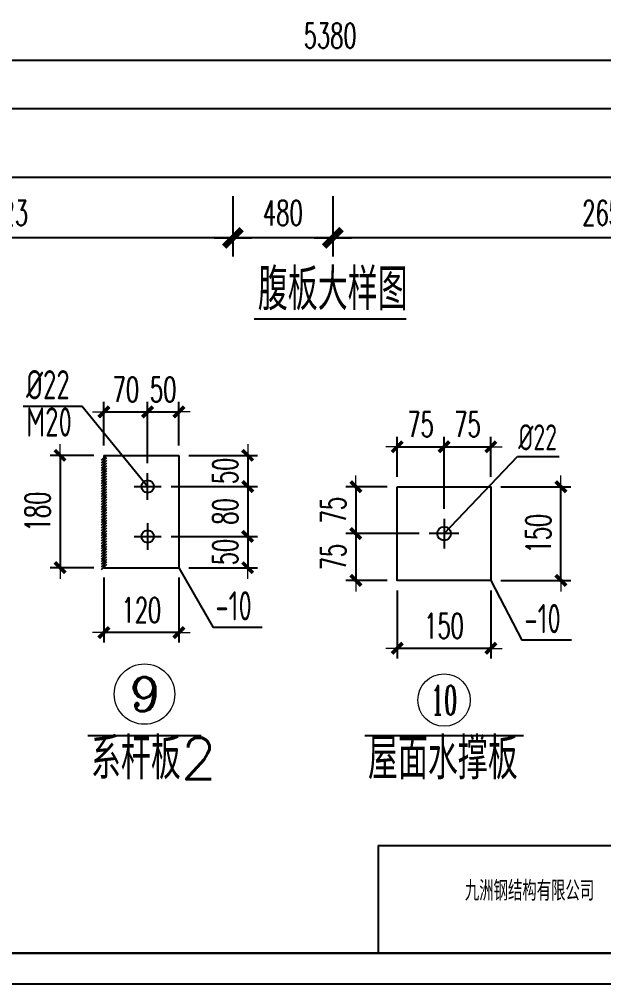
# Model space of a CAD drawing. Header units: inches. Extents: x 129725932 to 129894734, y 55771230 to 55809283.
# Drawn here: x 129829803 to 129832611, y 55800518 to 55805155 of the extents above; entities that cross this region are included whole.
import ezdxf
from ezdxf.enums import TextEntityAlignment as Align

# ---------------------------------------------------------------- set-up
doc = ezdxf.new("R2010")
doc.units = ezdxf.units.IN
doc.header["$MEASUREMENT"] = 0
doc.linetypes.add('CENTER', pattern=[50.8, 31.75, -6.35, 6.35, -6.35])
for name, color, linetype in [('TEXT', 7, 'Continuous'), ('TK', 140, 'Continuous'), ('尺寸标注', 8, 'Continuous'), ('钢梁', 3, 'Continuous')]:
    doc.layers.add(name, color=color, linetype=linetype)
for name, color, linetype, lineweight in [('标注', 8, 'Continuous', 9), ('轴线层', 1, 'CENTER', 15), ('钢架', 7, 'Continuous', 25)]:
    doc.layers.add(name, color=color, linetype=linetype, lineweight=lineweight)
doc.styles.add('ARIAL', font='swisscl.ttf', dxfattribs={"width": 0.7})
doc.styles.add('COMPLEX', font='COMPLEX')
doc.styles.add('DIM_FONT', font='romans.shx', dxfattribs={"width": 0.618, "bigfont": '1hztxt.shx'})
doc.styles.add('HZXY', font='romand.shx', dxfattribs={"bigfont": 'hzxy.shx'})
doc.styles.get("Standard").update_dxf_attribs({"font": 'txt', "bigfont": 'gbcbig.shx'})
doc.styles.add('TSSD_Rein', font='tssdeng.shx', dxfattribs={"width": 0.7, "bigfont": 'atssdchn.shx'})
doc.dimstyles.new('WGH(1)', dxfattribs={"dimscale": 1.2, "dimtxt": 100, "dimasz": 0.5, "dimexe": 75, "dimexo": 75, "dimgap": 50, "dimtad": 1, "dimdec": 0, "dimzin": 0, "dimdsep": 46, "dimtxsty": 'DIM_FONT', "dimblk1": '_DIMX', "dimblk2": '_DIMX', "dimsah": 1, "dimcen": 0.09, "dimclrd": 3, "dimclre": 3, "dimclrt": 7, "dimadec": 0, "dimazin": 0, "dimtfac": 1, "dimtdec": 0, "dimtix": 1, "dimtmove": 2, "dimatfit": 3, "dimldrblk": '_DIMX', "dimfxl": 0, "dimtolj": 1, "dimtzin": 0, "dimarcsym": 0})
doc.dimstyles.new('WGH(3)', dxfattribs={"dimscale": 1.2, "dimtxt": 100, "dimasz": 0.3, "dimexe": 40, "dimexo": 40, "dimgap": 40, "dimtad": 1, "dimdec": 0, "dimlfac": 0.333333, "dimzin": 0, "dimdsep": 46, "dimtxsty": 'DIM_FONT', "dimblk1": '_DIMX', "dimblk2": '_DIMX', "dimsah": 1, "dimcen": 0.09, "dimclrd": 3, "dimclre": 3, "dimclrt": 7, "dimadec": 0, "dimazin": 0, "dimtfac": 1, "dimtdec": 0, "dimtix": 1, "dimtmove": 2, "dimatfit": 3, "dimldrblk": '_DIMX', "dimfxl": 0, "dimtolj": 1, "dimtzin": 0, "dimarcsym": 0})

# ---------------------------------------------------------------- blocks, each defined once
blk = doc.blocks.new('TK')
at = {"layer": 'TK', "lineweight": -3}
for p, q in [((6339769.6, 2859520.7), (6339769.6, 2858833.1)), ((6339769.6, 2859520.7), (6350752, 2859520.7)), ((6339769.6, 2859520.7), (6339769.6, 2858833.1)), ((6339769.6, 2859520.7), (6350752, 2859520.7)), ((6350752, 2858833.1), (6334917, 2858833.1)), ((6334917, 2858833.1), (6350752, 2858833.1)), ((6334917, 2858833.1), (6350752, 2858833.1)), ((6350752, 2858833.1), (6334917, 2858833.1)), ((6334425.8, 2858636.6), (6350948.5, 2858636.6)), ((6334425.8, 2858636.6), (6350948.5, 2858636.6))]:
    blk.add_line(p, q, dxfattribs=at)
at = {"layer": 'TK', "width": 1}
blk.add_text('九洲钢结构有限公司', height=127.7, dxfattribs=at).set_placement((6340323.4, 2859167.4))
at = {"layer": 'TK', "lineweight": -3}
for tag, height, style, width, p in [('PROJECT-NAME', 98.2, 'HZXY', 0.8, (6344531.8, 2859366.2)), ('ITEM-NAME', 98.2, 'HZXY', 0.8, (6346423, 2859369.9)), ('DISCIPLINE', 58.9, 'HZXY', 1, (6349472.7, 2859435.4)), ('STATUS', 58.9, 'HZXY', 0.8, (6350406.5, 2859350.8)), ('版本号', 58.9, 'HZXY', 1, (6342281.9, 2859251.5)), ('REWORK-DATE', 58.9, 'ARIAL', 1, (6342814.4, 2859259)), ('SCALE', 58.9, 'ARIAL', 1, (6349470.2, 2859271.1)), ('DRAWING-TITLE', 98.2, 'HZXY', 0.8, (6347969.5, 2859229.5)), ('版本号', 58.9, 'HZXY', 1, (6342281.9, 2859078.2)), ('REWORK-DATE', 58.9, 'ARIAL', 1, (6342814.4, 2859087.1)), ('DRAWING-TITLE', 98.2, 'HZXY', 0.8, (6347970.5, 2859098.8)), ('DATE', 58.9, 'ARIAL', 1, (6349468, 2859092.1)), ('PROJECT-NUMBER', 58.9, 'ARIAL', 0.9, (6350395.7, 2859013.3)), ('DRAWING-TITLE', 98.2, 'HZXY', 0.8, (6347972.1, 2858962.5)), ('版本号', 58.9, 'HZXY', 1, (6342281.9, 2858912.2)), ('REWORK-DATE', 58.9, 'ARIAL', 1, (6342814.4, 2858915.2)), ('DRAWING-NUMBER', 58.9, 'ARIAL', 1, (6349470.8, 2858922))]:
    blk.add_attdef(tag, text='', height=height, dxfattribs=dict(at, style=style, width=width)).set_placement(p, align=Align.MIDDLE)
blk = doc.blocks.new('_DIMX')
blk.add_line((-150, 0), (150, 0))
at = {"const_width": 50}
blk.add_lwpolyline([(-70, -70), (70, 70)], dxfattribs=at)
blk = doc.blocks.new('*D485')
at = {"layer": 'Defpoints', "color": 0}
for p in [(129828606.2, 55804955.9), (129828606.2, 55804723.5), (129833986.6, 55804723.5)]:
    blk.add_point(p, dxfattribs=at)
at = {"layer": '尺寸标注', "color": 3, "lineweight": -2}
for p, q in [((129828606.2, 55804813.5), (129828606.2, 55805045.9)), ((129833986.6, 55804813.5), (129833986.6, 55805045.9)), ((129833986, 55804955.9), (129828606.8, 55804955.9))]:
    blk.add_line(p, q, dxfattribs=at)
at = {"layer": '尺寸标注', "color": 3, "lineweight": -2, "xscale": 0.5999999999999995, "yscale": 0.5999999999999995, "zscale": 0.5999999999999995, "rotation": 180}
blk.add_blockref('_DIMX', (129828606.2, 55804955.9), dxfattribs=at)
at = {"layer": '尺寸标注', "color": 3, "lineweight": -2, "xscale": 0.5999999999999995, "yscale": 0.5999999999999995, "zscale": 0.5999999999999995}
blk.add_blockref('_DIMX', (129833986.6, 55804955.9), dxfattribs=at)
at = {"layer": '尺寸标注', "color": 7, "insert": (129831296.4, 55805075.9), "char_height": 120, "attachment_point": 5, "style": 'DIM_FONT'}
blk.add_mtext('\\A1;5380', dxfattribs=at)
blk = doc.blocks.new('*D487')
at = {"layer": 'Defpoints', "color": 0}
for p in [(129831309, 55804393.5), (129833960.2, 55804393.5), (129831309, 55804103.6)]:
    blk.add_point(p, dxfattribs=at)
at = {"layer": '尺寸标注', "color": 3, "lineweight": -2}
for p, q in [((129831309, 55804303.5), (129831309, 55804013.6)), ((129833960.2, 55804303.5), (129833960.2, 55804013.6)), ((129833959.6, 55804103.6), (129831309.6, 55804103.6))]:
    blk.add_line(p, q, dxfattribs=at)
at = {"layer": '尺寸标注', "color": 3, "lineweight": -2, "xscale": 0.5999999999999995, "yscale": 0.5999999999999995, "zscale": 0.5999999999999995, "rotation": 180}
blk.add_blockref('_DIMX', (129831309, 55804103.6), dxfattribs=at)
at = {"layer": '尺寸标注', "color": 3, "lineweight": -2, "xscale": 0.5999999999999995, "yscale": 0.5999999999999995, "zscale": 0.5999999999999995}
blk.add_blockref('_DIMX', (129833960.2, 55804103.6), dxfattribs=at)
at = {"layer": '尺寸标注', "color": 7, "insert": (129832634.6, 55804223.6), "char_height": 120, "attachment_point": 5, "style": 'DIM_FONT'}
blk.add_mtext('\\A1;2651', dxfattribs=at)
blk = doc.blocks.new('*D488')
at = {"layer": 'Defpoints', "color": 0}
for p in [(129830829, 55804393.5), (129831309, 55804393.5), (129830829, 55804103.6)]:
    blk.add_point(p, dxfattribs=at)
at = {"layer": '尺寸标注', "color": 3, "lineweight": -2}
for p, q in [((129830829, 55804303.5), (129830829, 55804013.6)), ((129831309, 55804303.5), (129831309, 55804013.6)), ((129831308.4, 55804103.6), (129830829.6, 55804103.6))]:
    blk.add_line(p, q, dxfattribs=at)
at = {"layer": '尺寸标注', "color": 3, "lineweight": -2, "xscale": 0.5999999999999995, "yscale": 0.5999999999999995, "zscale": 0.5999999999999995, "rotation": 180}
blk.add_blockref('_DIMX', (129830829, 55804103.6), dxfattribs=at)
at = {"layer": '尺寸标注', "color": 3, "lineweight": -2, "xscale": 0.5999999999999995, "yscale": 0.5999999999999995, "zscale": 0.5999999999999995}
blk.add_blockref('_DIMX', (129831309, 55804103.6), dxfattribs=at)
at = {"layer": '尺寸标注', "color": 7, "insert": (129831069, 55804223.6), "char_height": 120, "attachment_point": 5, "style": 'DIM_FONT'}
blk.add_mtext('\\A1;480', dxfattribs=at)
blk = doc.blocks.new('*D489')
at = {"layer": 'Defpoints', "color": 0}
for p in [(129828606.2, 55804393.5), (129830829, 55804393.5), (129828606.2, 55804103.6)]:
    blk.add_point(p, dxfattribs=at)
at = {"layer": '尺寸标注', "color": 3, "lineweight": -2}
for p, q in [((129828606.2, 55804303.5), (129828606.2, 55804013.6)), ((129830829, 55804303.5), (129830829, 55804013.6)), ((129830828.4, 55804103.6), (129828606.8, 55804103.6))]:
    blk.add_line(p, q, dxfattribs=at)
at = {"layer": '尺寸标注', "color": 3, "lineweight": -2, "xscale": 0.5999999999999995, "yscale": 0.5999999999999995, "zscale": 0.5999999999999995, "rotation": 180}
blk.add_blockref('_DIMX', (129828606.2, 55804103.6), dxfattribs=at)
at = {"layer": '尺寸标注', "color": 3, "lineweight": -2, "xscale": 0.5999999999999995, "yscale": 0.5999999999999995, "zscale": 0.5999999999999995}
blk.add_blockref('_DIMX', (129830829, 55804103.6), dxfattribs=at)
at = {"layer": '尺寸标注', "color": 7, "insert": (129829717.6, 55804223.6), "char_height": 120, "attachment_point": 5, "style": 'DIM_FONT'}
blk.add_mtext('\\A1;2223', dxfattribs=at)
blk = doc.blocks.new('*D541')
at = {"layer": 'Defpoints', "color": 0}
for p in [(129831618.6, 55802456.9), (129832068.6, 55802456.9), (129831618.6, 55802130.3)]:
    blk.add_point(p, dxfattribs=at)
at = {"layer": '标注', "color": 3, "lineweight": -2}
for p, q in [((129831618.6, 55802408.9), (129831618.6, 55802082.3)), ((129832068.6, 55802408.9), (129832068.6, 55802082.3)), ((129832068.3, 55802130.3), (129831619, 55802130.3))]:
    blk.add_line(p, q, dxfattribs=at)
at = {"layer": '标注', "color": 3, "lineweight": -2, "xscale": 0.3599999999999997, "yscale": 0.3599999999999997, "zscale": 0.3599999999999997, "rotation": 180}
blk.add_blockref('_DIMX', (129831618.6, 55802130.3), dxfattribs=at)
at = {"layer": '标注', "color": 3, "lineweight": -2, "xscale": 0.3599999999999997, "yscale": 0.3599999999999997, "zscale": 0.3599999999999997}
blk.add_blockref('_DIMX', (129832068.6, 55802130.3), dxfattribs=at)
at = {"layer": '标注', "color": 7, "insert": (129831843.6, 55802238.3), "char_height": 120, "attachment_point": 5, "style": 'DIM_FONT'}
blk.add_mtext('\\A1;150', dxfattribs=at)
blk = doc.blocks.new('*D542')
at = {"layer": 'Defpoints', "color": 0}
for p in [(129832068.6, 55802906.9), (129832404.9, 55802906.9), (129832068.6, 55802456.9)]:
    blk.add_point(p, dxfattribs=at)
at = {"layer": '标注', "color": 3, "lineweight": -2}
for p, q in [((129832116.6, 55802906.9), (129832452.9, 55802906.9)), ((129832404.9, 55802457.2), (129832404.9, 55802906.5)), ((129832116.6, 55802456.9), (129832452.9, 55802456.9))]:
    blk.add_line(p, q, dxfattribs=at)
at = {"layer": '标注', "color": 3, "lineweight": -2, "xscale": 0.3599999999999997, "yscale": 0.3599999999999997, "zscale": 0.3599999999999997}
for p, rotation in [((129832404.9, 55802906.9), 90), ((129832404.9, 55802456.9), 270)]:
    blk.add_blockref('_DIMX', p, dxfattribs=dict(at, rotation=rotation))
at = {"layer": '标注', "color": 7, "insert": (129832296.9, 55802681.9), "char_height": 120, "attachment_point": 5, "rotation": 90, "style": 'DIM_FONT'}
blk.add_mtext('\\A1;150', dxfattribs=at)
blk = doc.blocks.new('*D543')
at = {"layer": 'Defpoints', "color": 0}
for p in [(129831843.6, 55803099.4), (129831618.6, 55802906.9), (129831843.6, 55802752.9)]:
    blk.add_point(p, dxfattribs=at)
at = {"layer": '标注', "color": 3, "lineweight": -2}
for p, q in [((129831618.6, 55802954.9), (129831618.6, 55803147.4)), ((129831843.6, 55802800.9), (129831843.6, 55803147.4)), ((129831619, 55803099.4), (129831843.3, 55803099.4))]:
    blk.add_line(p, q, dxfattribs=at)
at = {"layer": '标注', "color": 3, "lineweight": -2, "xscale": 0.3599999999999997, "yscale": 0.3599999999999997, "zscale": 0.3599999999999997, "rotation": 180}
blk.add_blockref('_DIMX', (129831618.6, 55803099.4), dxfattribs=at)
at = {"layer": '标注', "color": 3, "lineweight": -2, "xscale": 0.3599999999999997, "yscale": 0.3599999999999997, "zscale": 0.3599999999999997}
blk.add_blockref('_DIMX', (129831843.6, 55803099.4), dxfattribs=at)
at = {"layer": '标注', "color": 7, "insert": (129831731.1, 55803207.4), "char_height": 120, "attachment_point": 5, "style": 'DIM_FONT'}
blk.add_mtext('\\A1;75', dxfattribs=at)
blk = doc.blocks.new('*D544')
at = {"layer": 'Defpoints', "color": 0}
for p in [(129832068.6, 55803099.4), (129832068.6, 55802906.9), (129831843.6, 55802752.9)]:
    blk.add_point(p, dxfattribs=at)
at = {"layer": '标注', "color": 3, "lineweight": -2}
for p, q in [((129831843.6, 55802800.9), (129831843.6, 55803147.4)), ((129832068.6, 55802954.9), (129832068.6, 55803147.4)), ((129831844, 55803099.4), (129832068.3, 55803099.4))]:
    blk.add_line(p, q, dxfattribs=at)
at = {"layer": '标注', "color": 3, "lineweight": -2, "xscale": 0.3599999999999997, "yscale": 0.3599999999999997, "zscale": 0.3599999999999997, "rotation": 180}
blk.add_blockref('_DIMX', (129831843.6, 55803099.4), dxfattribs=at)
at = {"layer": '标注', "color": 3, "lineweight": -2, "xscale": 0.3599999999999997, "yscale": 0.3599999999999997, "zscale": 0.3599999999999997}
blk.add_blockref('_DIMX', (129832068.6, 55803099.4), dxfattribs=at)
at = {"layer": '标注', "color": 7, "insert": (129831956.1, 55803207.4), "char_height": 120, "attachment_point": 5, "style": 'DIM_FONT'}
blk.add_mtext('\\A1;75', dxfattribs=at)
blk = doc.blocks.new('*D545')
at = {"layer": 'Defpoints', "color": 0}
for p in [(129831618.6, 55802906.9), (129831419.8, 55802681.9), (129831772.6, 55802681.9)]:
    blk.add_point(p, dxfattribs=at)
at = {"layer": '标注', "color": 3, "lineweight": -2}
for p, q in [((129831570.6, 55802906.9), (129831371.8, 55802906.9)), ((129831419.8, 55802906.5), (129831419.8, 55802682.2)), ((129831724.6, 55802681.9), (129831371.8, 55802681.9))]:
    blk.add_line(p, q, dxfattribs=at)
at = {"layer": '标注', "color": 3, "lineweight": -2, "xscale": 0.3599999999999997, "yscale": 0.3599999999999997, "zscale": 0.3599999999999997}
for p, rotation in [((129831419.8, 55802906.9), 90), ((129831419.8, 55802681.9), 270)]:
    blk.add_blockref('_DIMX', p, dxfattribs=dict(at, rotation=rotation))
at = {"layer": '标注', "color": 7, "insert": (129831311.8, 55802794.4), "char_height": 120, "attachment_point": 5, "rotation": 90, "style": 'DIM_FONT'}
blk.add_mtext('\\A1;75', dxfattribs=at)
blk = doc.blocks.new('*D546')
at = {"layer": 'Defpoints', "color": 0}
for p in [(129831772.6, 55802681.9), (129831419.8, 55802456.9), (129831618.6, 55802456.9)]:
    blk.add_point(p, dxfattribs=at)
at = {"layer": '标注', "color": 3, "lineweight": -2}
for p, q in [((129831724.6, 55802681.9), (129831371.8, 55802681.9)), ((129831419.8, 55802681.5), (129831419.8, 55802457.2)), ((129831570.6, 55802456.9), (129831371.8, 55802456.9))]:
    blk.add_line(p, q, dxfattribs=at)
at = {"layer": '标注', "color": 3, "lineweight": -2, "xscale": 0.3599999999999997, "yscale": 0.3599999999999997, "zscale": 0.3599999999999997}
for p, rotation in [((129831419.8, 55802681.9), 90), ((129831419.8, 55802456.9), 270)]:
    blk.add_blockref('_DIMX', p, dxfattribs=dict(at, rotation=rotation))
at = {"layer": '标注', "color": 7, "insert": (129831311.8, 55802569.4), "char_height": 120, "attachment_point": 5, "rotation": 90, "style": 'DIM_FONT'}
blk.add_mtext('\\A1;75', dxfattribs=at)
blk = doc.blocks.new('轴线标号')
at = {"lineweight": 13}
blk.add_circle((0, 0), 0.5, dxfattribs=at)
at = {"layer": '钢架', "lineweight": 13, "style": 'COMPLEX', "width": 1.041667}
blk.add_attdef('A', text='', height=0.56, dxfattribs=at).set_placement((-0.25, -0.28), (0.25, -0.28), align=Align.FIT)
blk = doc.blocks.new('*D568')
at = {"layer": 'Defpoints', "color": 0}
for p in [(129830569.2, 55803058.2), (129830483.8, 55802908.2), (129830900, 55802908.2)]:
    blk.add_point(p, dxfattribs=at)
at = {"layer": '标注', "color": 3, "lineweight": -2}
for p, q in [((129830617.2, 55803058.2), (129830948, 55803058.2)), ((129830900, 55803058.6), (129830900, 55803058.9)), ((129830900, 55803058.2), (129830900, 55802908.2)), ((129830531.8, 55802908.2), (129830948, 55802908.2)), ((129830900, 55802907.8), (129830900, 55802907.5))]:
    blk.add_line(p, q, dxfattribs=at)
at = {"layer": '标注', "color": 3, "lineweight": -2, "xscale": 0.3599999999999997, "yscale": 0.3599999999999997, "zscale": 0.3599999999999997}
for p, rotation in [((129830900, 55803058.2), 270), ((129830900, 55802908.2), 90)]:
    blk.add_blockref('_DIMX', p, dxfattribs=dict(at, rotation=rotation))
at = {"layer": '标注', "color": 7, "insert": (129830792, 55802983.2), "char_height": 120, "attachment_point": 5, "rotation": 90, "style": 'DIM_FONT'}
blk.add_mtext('\\A1;50', dxfattribs=at)
blk = doc.blocks.new('*D569')
at = {"layer": 'Defpoints', "color": 0}
for p in [(129830483.8, 55802908.2), (129830483.8, 55802668.2), (129830900, 55802668.2)]:
    blk.add_point(p, dxfattribs=at)
at = {"layer": '标注', "color": 3, "lineweight": -2}
for p, q in [((129830531.8, 55802908.2), (129830948, 55802908.2)), ((129830900, 55802907.8), (129830900, 55802668.6)), ((129830531.8, 55802668.2), (129830948, 55802668.2))]:
    blk.add_line(p, q, dxfattribs=at)
at = {"layer": '标注', "color": 3, "lineweight": -2, "xscale": 0.3599999999999997, "yscale": 0.3599999999999997, "zscale": 0.3599999999999997}
for p, rotation in [((129830900, 55802908.2), 90), ((129830900, 55802668.2), 270)]:
    blk.add_blockref('_DIMX', p, dxfattribs=dict(at, rotation=rotation))
at = {"layer": '标注', "color": 7, "insert": (129830792, 55802788.2), "char_height": 120, "attachment_point": 5, "rotation": 90, "style": 'DIM_FONT'}
blk.add_mtext('\\A1;80', dxfattribs=at)
blk = doc.blocks.new('*D570')
at = {"layer": 'Defpoints', "color": 0}
for p in [(129830483.8, 55802668.2), (129830569.2, 55802518.2), (129830900, 55802518.2)]:
    blk.add_point(p, dxfattribs=at)
at = {"layer": '标注', "color": 3, "lineweight": -2}
for p, q in [((129830531.8, 55802668.2), (129830948, 55802668.2)), ((129830900, 55802668.6), (129830900, 55802668.9)), ((129830900, 55802668.2), (129830900, 55802518.2)), ((129830617.2, 55802518.2), (129830948, 55802518.2)), ((129830900, 55802517.8), (129830900, 55802517.5))]:
    blk.add_line(p, q, dxfattribs=at)
at = {"layer": '标注', "color": 3, "lineweight": -2, "xscale": 0.3599999999999997, "yscale": 0.3599999999999997, "zscale": 0.3599999999999997}
for p, rotation in [((129830900, 55802668.2), 270), ((129830900, 55802518.2), 90)]:
    blk.add_blockref('_DIMX', p, dxfattribs=dict(at, rotation=rotation))
at = {"layer": '标注', "color": 7, "insert": (129830792, 55802593.2), "char_height": 120, "attachment_point": 5, "rotation": 90, "style": 'DIM_FONT'}
blk.add_mtext('\\A1;50', dxfattribs=at)
blk = doc.blocks.new('*D552')
at = {"layer": 'Defpoints', "color": 0}
for p in [(129830419.2, 55803266.8), (129830209.2, 55803058.2), (129830419.2, 55802972.8)]:
    blk.add_point(p, dxfattribs=at)
at = {"layer": '标注', "color": 3, "lineweight": -2}
for p, q in [((129830209.2, 55803106.2), (129830209.2, 55803314.8)), ((129830419.2, 55803020.8), (129830419.2, 55803314.8)), ((129830208.8, 55803266.8), (129830208.4, 55803266.8)), ((129830209.2, 55803266.8), (129830419.2, 55803266.8)), ((129830419.5, 55803266.8), (129830419.9, 55803266.8))]:
    blk.add_line(p, q, dxfattribs=at)
at = {"layer": '标注', "color": 3, "lineweight": -2, "xscale": 0.3599999999999997, "yscale": 0.3599999999999997, "zscale": 0.3599999999999997}
blk.add_blockref('_DIMX', (129830209.2, 55803266.8), dxfattribs=at)
at = {"layer": '标注', "color": 3, "lineweight": -2, "xscale": 0.3599999999999997, "yscale": 0.3599999999999997, "zscale": 0.3599999999999997, "rotation": 180}
blk.add_blockref('_DIMX', (129830419.2, 55803266.8), dxfattribs=at)
at = {"layer": '标注', "color": 7, "insert": (129830314.2, 55803374.8), "char_height": 120, "attachment_point": 5, "style": 'DIM_FONT'}
blk.add_mtext('\\A1;70', dxfattribs=at)
blk = doc.blocks.new('*D553')
at = {"layer": 'Defpoints', "color": 0}
for p in [(129830569.2, 55803266.8), (129830569.2, 55803058.2), (129830419.2, 55802972.8)]:
    blk.add_point(p, dxfattribs=at)
at = {"layer": '标注', "color": 3, "lineweight": -2}
for p, q in [((129830419.2, 55803020.8), (129830419.2, 55803314.8)), ((129830569.2, 55803106.2), (129830569.2, 55803314.8)), ((129830418.8, 55803266.8), (129830418.4, 55803266.8)), ((129830419.2, 55803266.8), (129830569.2, 55803266.8)), ((129830569.5, 55803266.8), (129830569.9, 55803266.8))]:
    blk.add_line(p, q, dxfattribs=at)
at = {"layer": '标注', "color": 3, "lineweight": -2, "xscale": 0.3599999999999997, "yscale": 0.3599999999999997, "zscale": 0.3599999999999997}
blk.add_blockref('_DIMX', (129830419.2, 55803266.8), dxfattribs=at)
at = {"layer": '标注', "color": 3, "lineweight": -2, "xscale": 0.3599999999999997, "yscale": 0.3599999999999997, "zscale": 0.3599999999999997, "rotation": 180}
blk.add_blockref('_DIMX', (129830569.2, 55803266.8), dxfattribs=at)
at = {"layer": '标注', "color": 7, "insert": (129830494.2, 55803374.8), "char_height": 120, "attachment_point": 5, "style": 'DIM_FONT'}
blk.add_mtext('\\A1;50', dxfattribs=at)
blk = doc.blocks.new('*D554')
at = {"layer": 'Defpoints', "color": 0}
for p in [(129830209.2, 55803058.2), (129829998.4, 55802518.2), (129830209.2, 55802518.2)]:
    blk.add_point(p, dxfattribs=at)
at = {"layer": '标注', "color": 3, "lineweight": -2}
for p, q in [((129830161.2, 55803058.2), (129829950.4, 55803058.2)), ((129829998.4, 55803057.8), (129829998.4, 55802518.6)), ((129830161.2, 55802518.2), (129829950.4, 55802518.2))]:
    blk.add_line(p, q, dxfattribs=at)
at = {"layer": '标注', "color": 3, "lineweight": -2, "xscale": 0.3599999999999997, "yscale": 0.3599999999999997, "zscale": 0.3599999999999997}
for p, rotation in [((129829998.4, 55803058.2), 90), ((129829998.4, 55802518.2), 270)]:
    blk.add_blockref('_DIMX', p, dxfattribs=dict(at, rotation=rotation))
at = {"layer": '标注', "color": 7, "insert": (129829890.4, 55802788.2), "char_height": 120, "attachment_point": 5, "rotation": 90, "style": 'DIM_FONT'}
blk.add_mtext('\\A1;180', dxfattribs=at)
blk = doc.blocks.new('*D555')
at = {"layer": 'Defpoints', "color": 0}
for p in [(129830209.2, 55802518.2), (129830569.2, 55802518.2), (129830209.2, 55802206.1)]:
    blk.add_point(p, dxfattribs=at)
at = {"layer": '标注', "color": 3, "lineweight": -2}
for p, q in [((129830209.2, 55802470.2), (129830209.2, 55802158.1)), ((129830569.2, 55802470.2), (129830569.2, 55802158.1)), ((129830568.8, 55802206.1), (129830209.5, 55802206.1))]:
    blk.add_line(p, q, dxfattribs=at)
at = {"layer": '标注', "color": 3, "lineweight": -2, "xscale": 0.3599999999999997, "yscale": 0.3599999999999997, "zscale": 0.3599999999999997, "rotation": 180}
blk.add_blockref('_DIMX', (129830209.2, 55802206.1), dxfattribs=at)
at = {"layer": '标注', "color": 3, "lineweight": -2, "xscale": 0.3599999999999997, "yscale": 0.3599999999999997, "zscale": 0.3599999999999997}
blk.add_blockref('_DIMX', (129830569.2, 55802206.1), dxfattribs=at)
at = {"layer": '标注', "color": 7, "insert": (129830389.2, 55802314.1), "char_height": 120, "attachment_point": 5, "style": 'DIM_FONT'}
blk.add_mtext('\\A1;120', dxfattribs=at)

msp = doc.modelspace()

# ---------------------------------------------------------------- linework, layer by layer
for p, q in [((129830930.9, 55803714.7), (129831661.9, 55803714.7)), ((129830221.7, 55803058.2), (129830196.7, 55803033.2)), ((129830209.2, 55803058.2), (129830209.2, 55802518.2)), ((129830209.2, 55803058.2), (129830569.2, 55803058.2)), ((129830569.2, 55803058.2), (129830569.2, 55802518.2)), ((129830221.7, 55803045.7), (129830196.7, 55803020.7)), ((129830221.7, 55803033.2), (129830196.7, 55803008.2)), ((129830221.7, 55803020.7), (129830196.7, 55802995.7)), ((129830221.7, 55803008.2), (129830196.7, 55802983.2)), ((129830221.7, 55802995.7), (129830196.7, 55802970.7)), ((129830221.7, 55802983.2), (129830196.7, 55802958.2)), ((129830221.7, 55802970.7), (129830196.7, 55802945.7)), ((129830419.2, 55802843.6), (129830419.2, 55802972.8)), ((129830221.7, 55802958.2), (129830196.7, 55802933.2)), ((129830221.7, 55802945.7), (129830196.7, 55802920.7)), ((129830221.7, 55802933.2), (129830196.7, 55802908.2)), ((129830221.7, 55802920.7), (129830196.7, 55802895.7)), ((129830221.7, 55802908.2), (129830196.7, 55802883.2)), ((129830221.7, 55802895.7), (129830196.7, 55802870.7)), ((129830221.7, 55802883.2), (129830196.7, 55802858.2)), ((129830221.7, 55802870.7), (129830196.7, 55802845.7)), ((129830354.6, 55802908.2), (129830483.8, 55802908.2)), ((129830221.7, 55802858.2), (129830196.7, 55802833.2)), ((129830221.7, 55802845.7), (129830196.7, 55802820.7)), ((129830221.7, 55802833.2), (129830196.7, 55802808.2)), ((129830221.7, 55802820.7), (129830196.7, 55802795.7)), ((129830221.7, 55802808.2), (129830196.7, 55802783.2)), ((129830221.7, 55802795.7), (129830196.7, 55802770.7)), ((129830221.7, 55802783.2), (129830196.7, 55802758.2)), ((129830221.7, 55802770.7), (129830196.7, 55802745.7)), ((129830221.7, 55802758.2), (129830196.7, 55802733.2)), ((129830221.7, 55802745.7), (129830196.7, 55802720.7)), ((129830221.7, 55802733.2), (129830196.7, 55802708.2)), ((129830419.2, 55802732.8), (129830419.2, 55802603.6)), ((129831843.6, 55802752.9), (129831843.6, 55802610.8)), ((129830221.7, 55802720.7), (129830196.7, 55802695.7)), ((129830221.7, 55802708.2), (129830196.7, 55802683.2)), ((129830221.7, 55802695.7), (129830196.7, 55802670.7)), ((129830221.7, 55802683.2), (129830196.7, 55802658.2)), ((129830221.7, 55802670.7), (129830196.7, 55802645.7)), ((129830221.7, 55802658.2), (129830196.7, 55802633.2)), ((129830221.7, 55802645.7), (129830196.7, 55802620.7)), ((129830354.6, 55802668.2), (129830483.8, 55802668.2)), ((129831914.7, 55802681.9), (129831772.6, 55802681.9)), ((129830221.7, 55802633.2), (129830196.7, 55802608.2)), ((129830221.7, 55802620.7), (129830196.7, 55802595.7)), ((129830221.7, 55802608.2), (129830196.7, 55802583.2)), ((129830221.7, 55802595.7), (129830196.7, 55802570.7)), ((129830221.7, 55802583.2), (129830196.7, 55802558.2)), ((129830221.7, 55802570.7), (129830196.7, 55802545.7)), ((129830221.7, 55802558.2), (129830196.7, 55802533.2)), ((129830221.7, 55802545.7), (129830196.7, 55802520.7)), ((129830221.7, 55802533.2), (129830196.7, 55802508.2)), ((129830209.2, 55802518.2), (129830569.2, 55802518.2)), ((129830131.4, 55801710.7), (129830676.9, 55801710.7)), ((129831462.5, 55801710.7), (129832224.8, 55801710.7))]:
    msp.add_line(p, q)
msp.add_lwpolyline([(129831618.6, 55802906.9), (129832068.6, 55802906.9), (129832068.6, 55802456.9), (129831618.6, 55802456.9)], close=True)
for centre, radius in [((129830419.2, 55802908.2), 30), ((129830419.2, 55802668.2), 30), ((129831843.6, 55802681.9), 33)]:
    msp.add_circle(centre, radius)
at = {"layer": '尺寸标注'}
for p, q in [((129829821.4, 55803294.4), (129830103.7, 55803294.4)), ((129830419.2, 55802908.2), (129830103.7, 55803294.4)), ((129831843.6, 55802681.9), (129832196.1, 55803053.1)), ((129832196.1, 55803053.1), (129832396.1, 55803053.1)), ((129830569.2, 55802518.2), (129830733.7, 55802231.3)), ((129832068.6, 55802456.9), (129832218.1, 55802169.9)), ((129830969.6, 55802231.3), (129830733.7, 55802231.3)), ((129832455.8, 55802169.9), (129832218.1, 55802169.9))]:
    msp.add_line(p, q, dxfattribs=at)
at = {"layer": '钢梁'}
for p, q in [((129833986.6, 55804723.5), (129828606.2, 55804723.5)), ((129830829, 55804393.5), (129828606.2, 55804393.5)), ((129831309, 55804393.5), (129830829, 55804393.5)), ((129833986.6, 55804393.5), (129831309, 55804393.5))]:
    msp.add_line(p, q, dxfattribs=at)

# ---------------------------------------------------------------- block references
at = {"xscale": 0.7510733052418833, "yscale": 0.7510733016678404, "zscale": 0.7510733068171402}
msp.add_blockref('TK', (125069895.9, 53653472.4), dxfattribs=at)
ref = msp.add_blockref('轴线标号', (129830404.2, 55801910.4), dxfattribs=dict(xscale=290.6235134154558, yscale=290.6235134080052, zscale=290.6235134116318))
ref.add_attrib('A', '9', dxfattribs={"layer": '钢架', "lineweight": 13, "height": 162.7, "style": 'COMPLEX', "width": 1.339286}).set_placement((129830331.5, 55801829), (129830476.8, 55801829), align=Align.FIT)
ref = msp.add_blockref('轴线标号', (129831843.7, 55801881.7), dxfattribs=dict(xscale=252.2773554027081, yscale=252.2773553952575, zscale=252.2773553920414))
ref.add_attrib('A', '10', dxfattribs={"layer": '钢架', "lineweight": 13, "height": 141.28, "style": 'COMPLEX', "width": 0.646552}).set_placement((129831780.6, 55801811.1), (129831906.7, 55801811.1), align=Align.FIT)

# ---------------------------------------------------------------- texts
at = {"layer": 'TEXT', "style": 'TSSD_Rein', "width": 0.7}
for s, height, p in [('%%C22', 140.62, (129829835.4, 55803327.5)), ('M20', 140.62, (129829835.4, 55803148.2)), ('%%C22', 125, (129832200.4, 55803082.5)), ('-10', 140.62, (129830744.9, 55802264.4)), ('-10', 140.62, (129832229.4, 55802203))]:
    msp.add_text(s, height=height, dxfattribs=at).set_placement(p)
at = {"layer": '轴线层', "color": 4, "linetype": 'ByBlock', "char_height": 200, "attachment_point": 1}
for s, insert, width in [('腹板大样图', (129830948.7, 55803956), 1273.533), ('系杆板2', (129830147, 55801700.8), 1299.603), ('屋面水撑板', (129831478, 55801700.8), 1299.603)]:
    msp.add_mtext(s, dxfattribs=dict(at, insert=insert, width=width))

# ---------------------------------------------------------------- dimensions: what is measured, and where the dimension line sits
at = {"layer": '尺寸标注'}
for base, p1, p2, picture, middle in [((129828606.2, 55804955.9), (129833986.6, 55804723.5), (129828606.2, 55804723.5), '*D485', (129831296.4, 55805075.9)), ((129828606.2, 55804103.6), (129830829, 55804393.5), (129828606.2, 55804393.5), '*D489', (129829717.6, 55804223.6)), ((129830829, 55804103.6), (129831309, 55804393.5), (129830829, 55804393.5), '*D488', (129831069, 55804223.6)), ((129831309, 55804103.6), (129833960.2, 55804393.5), (129831309, 55804393.5), '*D487', (129832634.6, 55804223.6))]:
    dim = msp.add_linear_dim(base=base, p1=p1, p2=p2, dimstyle='WGH(1)', override={"dimfxl": 250}, dxfattribs=at)
    dim.commit()
    dim.dimension.update_dxf_attribs({"geometry": picture, "text_midpoint": middle})
at = {"layer": '标注'}
for base, p1, p2, picture, middle in [((129830419.2, 55803266.8), (129830209.2, 55803058.2), (129830419.2, 55802972.8), '*D552', (129830314.2, 55803374.8)), ((129830569.2, 55803266.8), (129830419.2, 55802972.8), (129830569.2, 55803058.2), '*D553', (129830494.2, 55803374.8)), ((129831843.6, 55803099.4), (129831618.6, 55802906.9), (129831843.6, 55802752.9), '*D543', (129831731.1, 55803207.4)), ((129832068.6, 55803099.4), (129831843.6, 55802752.9), (129832068.6, 55802906.9), '*D544', (129831956.1, 55803207.4)), ((129830209.2, 55802206.1), (129830569.2, 55802518.2), (129830209.2, 55802518.2), '*D555', (129830389.2, 55802314.1)), ((129831618.6, 55802130.3), (129832068.6, 55802456.9), (129831618.6, 55802456.9), '*D541', (129831843.6, 55802238.3))]:
    dim = msp.add_linear_dim(base=base, p1=p1, p2=p2, dimstyle='WGH(3)', dxfattribs=at)
    dim.commit()
    dim.dimension.update_dxf_attribs({"geometry": picture, "text_midpoint": middle})
for base, p1, p2, picture, middle in [((129829998.4, 55802518.2), (129830209.2, 55803058.2), (129830209.2, 55802518.2), '*D554', (129829890.4, 55802788.2)), ((129830900, 55802908.2), (129830569.2, 55803058.2), (129830483.8, 55802908.2), '*D568', (129830792, 55802983.2)), ((129830900, 55802668.2), (129830483.8, 55802908.2), (129830483.8, 55802668.2), '*D569', (129830792, 55802788.2)), ((129831419.8, 55802681.9), (129831618.6, 55802906.9), (129831772.6, 55802681.9), '*D545', (129831311.8, 55802794.4)), ((129832404.9, 55802906.9), (129832068.6, 55802456.9), (129832068.6, 55802906.9), '*D542', (129832296.9, 55802681.9)), ((129831419.8, 55802456.9), (129831772.6, 55802681.9), (129831618.6, 55802456.9), '*D546', (129831311.8, 55802569.4)), ((129830900, 55802518.2), (129830483.8, 55802668.2), (129830569.2, 55802518.2), '*D570', (129830792, 55802593.2))]:
    dim = msp.add_linear_dim(base=base, p1=p1, p2=p2, angle=90, dimstyle='WGH(3)', dxfattribs=at)
    dim.commit()
    dim.dimension.update_dxf_attribs({"geometry": picture, "text_midpoint": middle})

doc.saveas('drawing.dxf')
